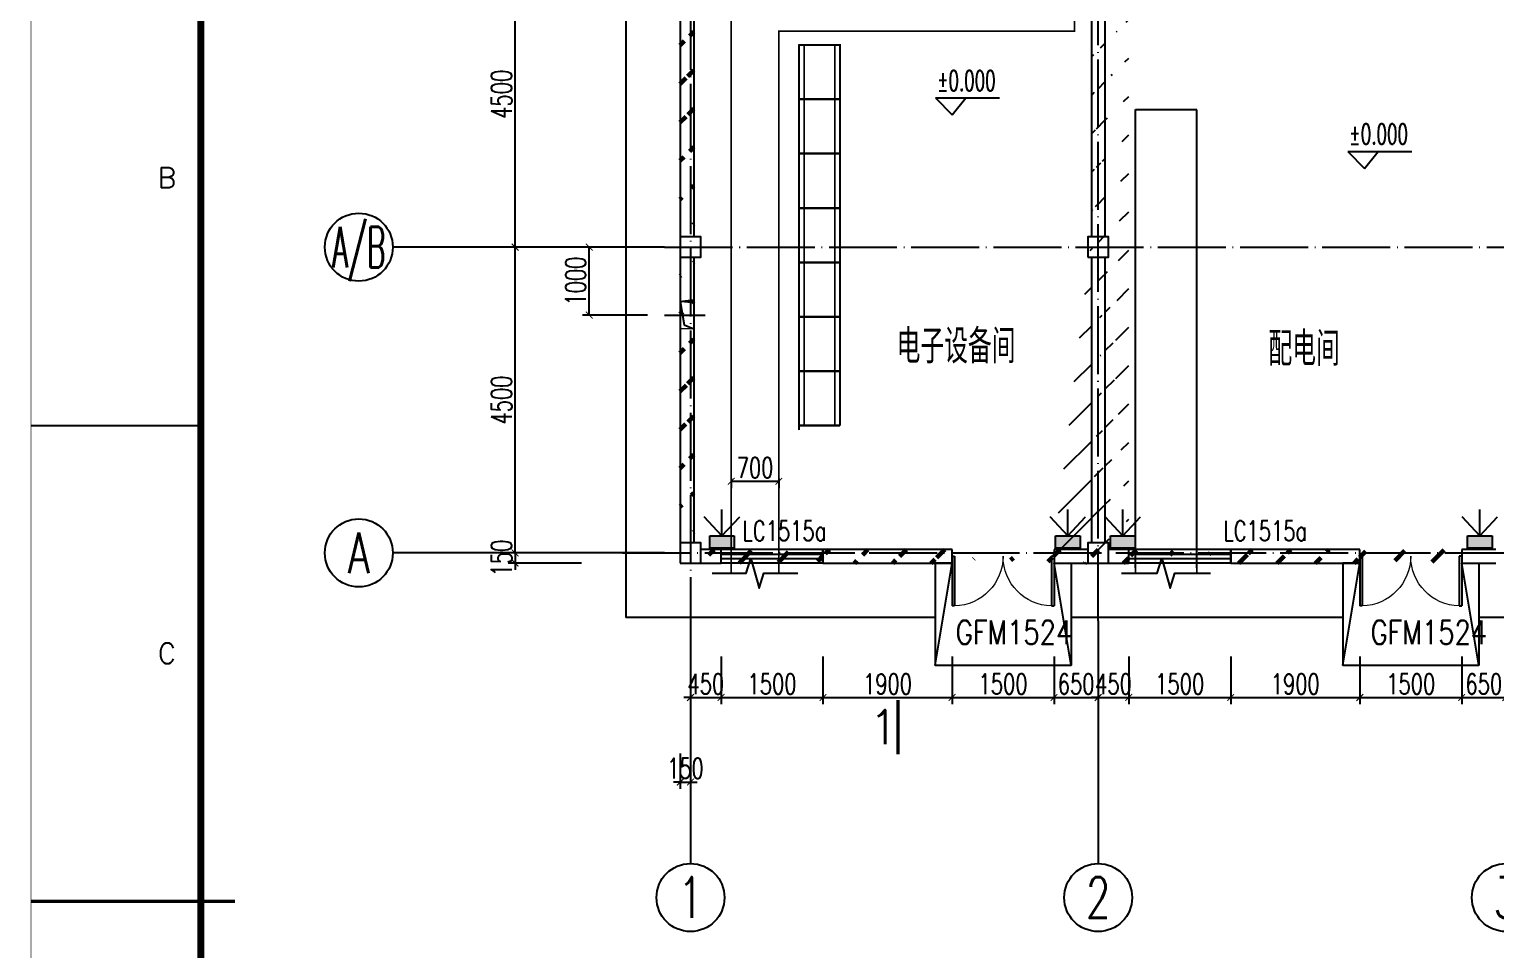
# Model space of a CAD drawing. Header units: millimetres. Extents: x 5779402 to 5838852, y 134142 to 176192.
# Drawn here: x 5779402 to 5800983, y 154457 to 168002 of the extents above; entities that cross this region are included whole.
import ezdxf
from ezdxf.enums import TextEntityAlignment as Align

# ---------------------------------------------------------------- set-up
doc = ezdxf.new("R2010")
doc.units = ezdxf.units.MM
doc.header["$LTSCALE"] = 1000
doc.linetypes.add('DOTE', pattern=[2.4200000000000004, 2, -0.2, 0.02, -0.2])
doc.layers.get('0').update_dxf_attribs({"color": 8})
doc.layers.get('DEFPOINTS').update_dxf_attribs({"color": 8})
for name, color, linetype in [('-人员定位', 6, 'Continuous'), ('04-墙体WALL', 8, 'Continuous'), ('3T_WOOD', 8, 'Continuous'), ('AXIS_NUM', 8, 'Continuous'), ('COLUMN', 8, 'Continuous'), ('DIM', 8, 'Continuous'), ('DOTE', 8, 'DOTE'), ('HATCH', 8, 'Continuous'), ('Text', 8, 'Continuous'), ('THICK', 8, 'Continuous'), ('THIN', 8, 'Continuous'), ('WALL_BR', 8, 'Continuous'), ('WIN', 8, 'Continuous'), ('WINDOW', 8, 'Continuous'), ('WINDOW_TEXT', 8, 'Continuous'), ('细线', 8, 'Continuous')]:
    doc.layers.add(name, color=color, linetype=linetype)
doc.layers.add('WALL', color=8, linetype='Continuous', lineweight=60)
doc.styles.add('_TCH_WINDOW', font='SIMPLEX', dxfattribs={"bigfont": 'GBCBIG'})
doc.styles.add('HZ', font='geditxt.shx', dxfattribs={"width": 0.7, "bigfont": 'hztxt1.shx'})
doc.styles.get("Standard").update_dxf_attribs({"font": 'geditxt.shx', "width": 0.7, "bigfont": 'hztxt1.shx'})
doc.styles.add('TK', font='geditxt.shx', dxfattribs={"width": 0.7, "bigfont": 'hztxt1.shx'})
doc.styles.add('TSSD_Axis', font='geditxt.shx', dxfattribs={"width": 0.7, "bigfont": 'hztxt1.shx'})
doc.styles.add('TSSD_Label', font='geditxt.shx', dxfattribs={"width": 0.7, "bigfont": 'hztxt1.shx'})
doc.styles.add('TSSD_Norm', font='geditxt.shx', dxfattribs={"bigfont": 'hztxt1.shx'})
doc.styles.add('TSSD_Rein', font='geditxt.shx', dxfattribs={"width": 0.7, "bigfont": 'hztxt1.shx'})
doc.dimstyles.new('TSSD_100_100$0', dxfattribs={"dimtxt": 300, "dimasz": 100, "dimexe": 100, "dimexo": 250, "dimgap": 50, "dimtad": 1, "dimdec": 0, "dimzin": 0, "dimdsep": 46, "dimtxsty": 'TSSD_Rein', "dimblk": 'ARCHTICK', "dimcen": 0, "dimclrt": 7, "dimadec": 0, "dimazin": 0, "dimtfac": 1, "dimtdec": 0, "dimtix": 1, "dimtmove": 2, "dimatfit": 3, "dimldrblk": '_TSDBK', "dimfxl": 0, "dimtvp": 0.7, "dimtolj": 1, "dimtzin": 0, "dimarcsym": 0})
pattern_1 = [(45, (0, 0), (-282.842712474619, 282.842712474619), [])]

# ---------------------------------------------------------------- blocks, each defined once
blk = doc.blocks.new('_ArchTick')
at = {"color": 0, "linetype": 'ByBlock', "const_width": 0.15}
blk.add_lwpolyline([(-0.5, -0.5), (0.5, 0.5)], dxfattribs=at)
blk = doc.blocks.new('*D199')
at = {"layer": 'DEFPOINTS', "color": 0, "transparency": 16777216}
for p in [(5787643.501491784, 164796.0357153638), (5788749.069143156, 164796.0357153638), (5788749.069143156, 163796.0357154533)]:
    blk.add_point(p, dxfattribs=at)
at = {"layer": 'DIM', "color": 0, "lineweight": -2, "transparency": 16777216}
for p, q in [((5788499.069143156, 164796.0357153638), (5787543.501491784, 164796.0357153638)), ((5787643.501491784, 163796.0357154533), (5787643.501491784, 164796.0357153638)), ((5788499.069143156, 163796.0357154533), (5787543.501491784, 163796.0357154533))]:
    blk.add_line(p, q, dxfattribs=at)
at = {"layer": 'DIM', "color": 0, "lineweight": -2, "transparency": 16777216, "xscale": 100, "yscale": 100, "zscale": 100}
for p, rotation in [((5787643.501491784, 164796.0357153638), 90), ((5787643.501491784, 163796.0357154533), 270)]:
    blk.add_blockref('_ArchTick', p, dxfattribs=dict(at, rotation=rotation))
at = {"layer": 'DIM', "color": 7, "transparency": 16777216, "insert": (5787443.501491784, 164296.0357154095), "char_height": 300, "attachment_point": 5, "rotation": 90, "style": 'TSSD_Rein'}
blk.add_mtext('\\A1;1000', dxfattribs=at)
blk = doc.blocks.new('_TSDBK')
blk.add_line((-1, 0), (0, 0))
blk.add_lwpolyline([(-0.7000000000000001, -0.7000000000000001, 0.5, 0.5, 0), (0.7000000000000001, 0.7000000000000001, 0.5, 0.5, 0)], format="xyseb")
blk = doc.blocks.new('D')
at = {"layer": 'WIN'}
for p, q in [((6078499.015100326, 232469.040798577), (6078499.015100326, 231869.6163707887)), ((6078699.015100412, 232234.9045898275), (6078356.516380943, 232179.4364029669)), ((6078356.516380943, 232179.4364029669), (6078299.015100242, 232034.9045898805))]:
    blk.add_line(p, q, dxfattribs=at)
at = {"layer": 'WIN', "const_width": 20}
blk.add_lwpolyline([(6078299.015100242, 232234.9045898275), (6078699.015100412, 232234.9045898275), (6078699.015100408, 232034.9045898736), (6078299.015100242, 232034.9045898805), (6078299.015100242, 232234.9045898275)], dxfattribs=at)
blk = doc.blocks.new('*D222')
at = {"layer": 'DEFPOINTS', "color": 0, "transparency": 16777216}
for p in [(5789733.205351878, 161638.611422963), (5790433.205351878, 161638.611422963), (5790433.205351878, 161349.3978324825)]:
    blk.add_point(p, dxfattribs=at)
at = {"layer": 'DIM', "color": 0, "lineweight": -2, "transparency": 16777216}
for p, q in [((5789733.205351878, 161388.611422963), (5789733.205351878, 161249.3978324825)), ((5789733.205351878, 161349.3978324825), (5790433.205351878, 161349.3978324825)), ((5790433.205351878, 161388.611422963), (5790433.205351878, 161249.3978324825))]:
    blk.add_line(p, q, dxfattribs=at)
at = {"layer": 'DIM', "color": 0, "lineweight": -2, "transparency": 16777216, "xscale": 100, "yscale": 100, "zscale": 100, "rotation": 180}
blk.add_blockref('_ArchTick', (5789733.205351878, 161349.3978324825), dxfattribs=at)
at = {"layer": 'DIM', "color": 0, "lineweight": -2, "transparency": 16777216, "xscale": 100, "yscale": 100, "zscale": 100}
blk.add_blockref('_ArchTick', (5790433.205351878, 161349.3978324825), dxfattribs=at)
at = {"layer": 'DIM', "color": 7, "transparency": 16777216, "insert": (5790083.205351878, 161549.3978324825), "char_height": 300, "attachment_point": 5, "style": 'TSSD_Rein'}
blk.add_mtext('\\A1;700', dxfattribs=at)
blk = doc.blocks.new('*D246')
at = {"layer": 'DEFPOINTS', "color": 0, "transparency": 16777216}
for p in [(5800483.205351234, 159019.0337553046), (5801133.205351881, 159019.0337553046), (5801133.205351881, 158167.8858092712)]:
    blk.add_point(p, dxfattribs=at)
at = {"layer": 'DIM', "color": 0, "lineweight": -2, "transparency": 16777216}
for p, q in [((5800483.205351234, 158769.0337553046), (5800483.205351234, 158067.8858092712)), ((5801133.205351881, 158769.0337553046), (5801133.205351881, 158067.8858092712)), ((5800483.205351234, 158167.8858092712), (5801133.205351881, 158167.8858092712))]:
    blk.add_line(p, q, dxfattribs=at)
at = {"layer": 'DIM', "color": 0, "lineweight": -2, "transparency": 16777216, "xscale": 100, "yscale": 100, "zscale": 100, "rotation": 180}
blk.add_blockref('_ArchTick', (5800483.205351234, 158167.8858092712), dxfattribs=at)
at = {"layer": 'DIM', "color": 0, "lineweight": -2, "transparency": 16777216, "xscale": 100, "yscale": 100, "zscale": 100}
blk.add_blockref('_ArchTick', (5801133.205351881, 158167.8858092712), dxfattribs=at)
at = {"layer": 'DIM', "color": 7, "transparency": 16777216, "insert": (5800808.205351558, 158367.8858092712), "char_height": 300, "attachment_point": 5, "style": 'TSSD_Rein'}
blk.add_mtext('\\A1;650', dxfattribs=at)
blk = doc.blocks.new('*D247')
at = {"layer": 'DEFPOINTS', "color": 0, "transparency": 16777216}
for p in [(5798983.205351234, 159019.0337553046), (5800483.205351234, 159019.0337553046), (5800483.205351234, 158167.8858092712)]:
    blk.add_point(p, dxfattribs=at)
at = {"layer": 'DIM', "color": 0, "lineweight": -2, "transparency": 16777216}
for p, q in [((5798983.205351234, 158769.0337553046), (5798983.205351234, 158067.8858092712)), ((5800483.205351234, 158769.0337553046), (5800483.205351234, 158067.8858092712)), ((5798983.205351234, 158167.8858092712), (5800483.205351234, 158167.8858092712))]:
    blk.add_line(p, q, dxfattribs=at)
at = {"layer": 'DIM', "color": 0, "lineweight": -2, "transparency": 16777216, "xscale": 100, "yscale": 100, "zscale": 100, "rotation": 180}
blk.add_blockref('_ArchTick', (5798983.205351234, 158167.8858092712), dxfattribs=at)
at = {"layer": 'DIM', "color": 0, "lineweight": -2, "transparency": 16777216, "xscale": 100, "yscale": 100, "zscale": 100}
blk.add_blockref('_ArchTick', (5800483.205351234, 158167.8858092712), dxfattribs=at)
at = {"layer": 'DIM', "color": 7, "transparency": 16777216, "insert": (5799733.205351234, 158367.8858092712), "char_height": 300, "attachment_point": 5, "style": 'TSSD_Rein'}
blk.add_mtext('\\A1;1500', dxfattribs=at)
blk = doc.blocks.new('*D248')
at = {"layer": 'DEFPOINTS', "color": 0, "transparency": 16777216}
for p in [(5797083.205352049, 159019.0337553046), (5798983.205351234, 159019.0337553046), (5798983.205351234, 158167.8858092712)]:
    blk.add_point(p, dxfattribs=at)
at = {"layer": 'DIM', "color": 0, "lineweight": -2, "transparency": 16777216}
for p, q in [((5797083.205352049, 158769.0337553046), (5797083.205352049, 158067.8858092712)), ((5798983.205351234, 158769.0337553046), (5798983.205351234, 158067.8858092712)), ((5797083.205352049, 158167.8858092712), (5798983.205351234, 158167.8858092712))]:
    blk.add_line(p, q, dxfattribs=at)
at = {"layer": 'DIM', "color": 0, "lineweight": -2, "transparency": 16777216, "xscale": 100, "yscale": 100, "zscale": 100, "rotation": 180}
blk.add_blockref('_ArchTick', (5797083.205352049, 158167.8858092712), dxfattribs=at)
at = {"layer": 'DIM', "color": 0, "lineweight": -2, "transparency": 16777216, "xscale": 100, "yscale": 100, "zscale": 100}
blk.add_blockref('_ArchTick', (5798983.205351234, 158167.8858092712), dxfattribs=at)
at = {"layer": 'DIM', "color": 7, "transparency": 16777216, "insert": (5798033.205351641, 158367.8858092712), "char_height": 300, "attachment_point": 5, "style": 'TSSD_Rein'}
blk.add_mtext('\\A1;1900', dxfattribs=at)
blk = doc.blocks.new('*D249')
at = {"layer": 'DEFPOINTS', "color": 0, "transparency": 16777216}
for p in [(5795583.205352049, 159019.0337553046), (5797083.205352049, 159019.0337553046), (5797083.205352049, 158167.8858092712)]:
    blk.add_point(p, dxfattribs=at)
at = {"layer": 'DIM', "color": 0, "lineweight": -2, "transparency": 16777216}
for p, q in [((5795583.205352049, 158769.0337553046), (5795583.205352049, 158067.8858092712)), ((5797083.205352049, 158769.0337553046), (5797083.205352049, 158067.8858092712)), ((5795583.205352049, 158167.8858092712), (5797083.205352049, 158167.8858092712))]:
    blk.add_line(p, q, dxfattribs=at)
at = {"layer": 'DIM', "color": 0, "lineweight": -2, "transparency": 16777216, "xscale": 100, "yscale": 100, "zscale": 100, "rotation": 180}
blk.add_blockref('_ArchTick', (5795583.205352049, 158167.8858092712), dxfattribs=at)
at = {"layer": 'DIM', "color": 0, "lineweight": -2, "transparency": 16777216, "xscale": 100, "yscale": 100, "zscale": 100}
blk.add_blockref('_ArchTick', (5797083.205352049, 158167.8858092712), dxfattribs=at)
at = {"layer": 'DIM', "color": 7, "transparency": 16777216, "insert": (5796333.205352049, 158367.8858092712), "char_height": 300, "attachment_point": 5, "style": 'TSSD_Rein'}
blk.add_mtext('\\A1;1500', dxfattribs=at)
blk = doc.blocks.new('*D250')
at = {"layer": 'DEFPOINTS', "color": 0, "transparency": 16777216}
for p in [(5795133.205351881, 159019.0337553046), (5795583.205352049, 159019.0337553046), (5795583.205352049, 158167.8858092712)]:
    blk.add_point(p, dxfattribs=at)
at = {"layer": 'DIM', "color": 0, "lineweight": -2, "transparency": 16777216}
for p, q in [((5795133.205351881, 158769.0337553046), (5795133.205351881, 158067.8858092712)), ((5795583.205352049, 158769.0337553046), (5795583.205352049, 158067.8858092712)), ((5795133.205351881, 158167.8858092712), (5795033.205351881, 158167.8858092712)), ((5795133.205351881, 158167.8858092712), (5795583.205352049, 158167.8858092712)), ((5795583.205352049, 158167.8858092712), (5795683.205352049, 158167.8858092712))]:
    blk.add_line(p, q, dxfattribs=at)
at = {"layer": 'DIM', "color": 0, "lineweight": -2, "transparency": 16777216, "xscale": 100, "yscale": 100, "zscale": 100}
blk.add_blockref('_ArchTick', (5795133.205351881, 158167.8858092712), dxfattribs=at)
at = {"layer": 'DIM', "color": 0, "lineweight": -2, "transparency": 16777216, "xscale": 100, "yscale": 100, "zscale": 100, "rotation": 180}
blk.add_blockref('_ArchTick', (5795583.205352049, 158167.8858092712), dxfattribs=at)
at = {"layer": 'DIM', "color": 7, "transparency": 16777216, "insert": (5795358.205351966, 158367.8858092712), "char_height": 300, "attachment_point": 5, "style": 'TSSD_Rein'}
blk.add_mtext('\\A1;450', dxfattribs=at)
blk = doc.blocks.new('*D251')
at = {"layer": 'DEFPOINTS', "color": 0, "transparency": 16777216}
for p in [(5794483.205352292, 159019.0337553046), (5795133.205351881, 159019.0337553046), (5795133.205351881, 158167.8858092712)]:
    blk.add_point(p, dxfattribs=at)
at = {"layer": 'DIM', "color": 0, "lineweight": -2, "transparency": 16777216}
for p, q in [((5794483.205352292, 158769.0337553046), (5794483.205352292, 158067.8858092712)), ((5795133.205351881, 158769.0337553046), (5795133.205351881, 158067.8858092712)), ((5794483.205352292, 158167.8858092712), (5795133.205351881, 158167.8858092712))]:
    blk.add_line(p, q, dxfattribs=at)
at = {"layer": 'DIM', "color": 0, "lineweight": -2, "transparency": 16777216, "xscale": 100, "yscale": 100, "zscale": 100, "rotation": 180}
blk.add_blockref('_ArchTick', (5794483.205352292, 158167.8858092712), dxfattribs=at)
at = {"layer": 'DIM', "color": 0, "lineweight": -2, "transparency": 16777216, "xscale": 100, "yscale": 100, "zscale": 100}
blk.add_blockref('_ArchTick', (5795133.205351881, 158167.8858092712), dxfattribs=at)
at = {"layer": 'DIM', "color": 7, "transparency": 16777216, "insert": (5794808.205352087, 158367.8858092712), "char_height": 300, "attachment_point": 5, "style": 'TSSD_Rein'}
blk.add_mtext('\\A1;650', dxfattribs=at)
blk = doc.blocks.new('*D252')
at = {"layer": 'DEFPOINTS', "color": 0, "transparency": 16777216}
for p in [(5792983.205352047, 159019.0337553046), (5794483.205352292, 159019.0337553046), (5794483.205352292, 158167.8858092712)]:
    blk.add_point(p, dxfattribs=at)
at = {"layer": 'DIM', "color": 0, "lineweight": -2, "transparency": 16777216}
for p, q in [((5792983.205352047, 158769.0337553046), (5792983.205352047, 158067.8858092712)), ((5794483.205352292, 158769.0337553046), (5794483.205352292, 158067.8858092712)), ((5792983.205352047, 158167.8858092712), (5794483.205352292, 158167.8858092712))]:
    blk.add_line(p, q, dxfattribs=at)
at = {"layer": 'DIM', "color": 0, "lineweight": -2, "transparency": 16777216, "xscale": 100, "yscale": 100, "zscale": 100, "rotation": 180}
blk.add_blockref('_ArchTick', (5792983.205352047, 158167.8858092712), dxfattribs=at)
at = {"layer": 'DIM', "color": 0, "lineweight": -2, "transparency": 16777216, "xscale": 100, "yscale": 100, "zscale": 100}
blk.add_blockref('_ArchTick', (5794483.205352292, 158167.8858092712), dxfattribs=at)
at = {"layer": 'DIM', "color": 7, "transparency": 16777216, "insert": (5793733.20535217, 158367.8858092712), "char_height": 300, "attachment_point": 5, "style": 'TSSD_Rein'}
blk.add_mtext('\\A1;1500', dxfattribs=at)
blk = doc.blocks.new('*D253')
at = {"layer": 'DEFPOINTS', "color": 0, "transparency": 16777216}
for p in [(5791083.205352047, 159019.0337553046), (5792983.205352047, 159019.0337553046), (5792983.205352047, 158167.8858092712)]:
    blk.add_point(p, dxfattribs=at)
at = {"layer": 'DIM', "color": 0, "lineweight": -2, "transparency": 16777216}
for p, q in [((5791083.205352047, 158769.0337553046), (5791083.205352047, 158067.8858092712)), ((5792983.205352047, 158769.0337553046), (5792983.205352047, 158067.8858092712)), ((5791083.205352047, 158167.8858092712), (5792983.205352047, 158167.8858092712))]:
    blk.add_line(p, q, dxfattribs=at)
at = {"layer": 'DIM', "color": 0, "lineweight": -2, "transparency": 16777216, "xscale": 100, "yscale": 100, "zscale": 100, "rotation": 180}
blk.add_blockref('_ArchTick', (5791083.205352047, 158167.8858092712), dxfattribs=at)
at = {"layer": 'DIM', "color": 0, "lineweight": -2, "transparency": 16777216, "xscale": 100, "yscale": 100, "zscale": 100}
blk.add_blockref('_ArchTick', (5792983.205352047, 158167.8858092712), dxfattribs=at)
at = {"layer": 'DIM', "color": 7, "transparency": 16777216, "insert": (5792033.205352047, 158367.8858092712), "char_height": 300, "attachment_point": 5, "style": 'TSSD_Rein'}
blk.add_mtext('\\A1;1900', dxfattribs=at)
blk = doc.blocks.new('*D254')
at = {"layer": 'DEFPOINTS', "color": 0, "transparency": 16777216}
for p in [(5789583.205352047, 159019.0337553046), (5791083.205352047, 159019.0337553046), (5791083.205352047, 158167.8858092712)]:
    blk.add_point(p, dxfattribs=at)
at = {"layer": 'DIM', "color": 0, "lineweight": -2, "transparency": 16777216}
for p, q in [((5789583.205352047, 158769.0337553046), (5789583.205352047, 158067.8858092712)), ((5791083.205352047, 158769.0337553046), (5791083.205352047, 158067.8858092712)), ((5789583.205352047, 158167.8858092712), (5791083.205352047, 158167.8858092712))]:
    blk.add_line(p, q, dxfattribs=at)
at = {"layer": 'DIM', "color": 0, "lineweight": -2, "transparency": 16777216, "xscale": 100, "yscale": 100, "zscale": 100, "rotation": 180}
blk.add_blockref('_ArchTick', (5789583.205352047, 158167.8858092712), dxfattribs=at)
at = {"layer": 'DIM', "color": 0, "lineweight": -2, "transparency": 16777216, "xscale": 100, "yscale": 100, "zscale": 100}
blk.add_blockref('_ArchTick', (5791083.205352047, 158167.8858092712), dxfattribs=at)
at = {"layer": 'DIM', "color": 7, "transparency": 16777216, "insert": (5790333.205352047, 158367.8858092712), "char_height": 300, "attachment_point": 5, "style": 'TSSD_Rein'}
blk.add_mtext('\\A1;1500', dxfattribs=at)
blk = doc.blocks.new('*D255')
at = {"layer": 'DEFPOINTS', "color": 0, "transparency": 16777216}
for p in [(5789133.205351879, 159019.0337553046), (5789583.205352047, 159019.0337553046), (5789583.205352047, 158167.8858092712)]:
    blk.add_point(p, dxfattribs=at)
at = {"layer": 'DIM', "color": 0, "lineweight": -2, "transparency": 16777216}
for p, q in [((5789133.205351879, 158769.0337553046), (5789133.205351879, 158067.8858092712)), ((5789583.205352047, 158769.0337553046), (5789583.205352047, 158067.8858092712)), ((5789133.205351879, 158167.8858092712), (5789033.205351879, 158167.8858092712)), ((5789133.205351879, 158167.8858092712), (5789583.205352047, 158167.8858092712)), ((5789583.205352047, 158167.8858092712), (5789683.205352047, 158167.8858092712))]:
    blk.add_line(p, q, dxfattribs=at)
at = {"layer": 'DIM', "color": 0, "lineweight": -2, "transparency": 16777216, "xscale": 100, "yscale": 100, "zscale": 100}
blk.add_blockref('_ArchTick', (5789133.205351879, 158167.8858092712), dxfattribs=at)
at = {"layer": 'DIM', "color": 0, "lineweight": -2, "transparency": 16777216, "xscale": 100, "yscale": 100, "zscale": 100, "rotation": 180}
blk.add_blockref('_ArchTick', (5789583.205352047, 158167.8858092712), dxfattribs=at)
at = {"layer": 'DIM', "color": 7, "transparency": 16777216, "insert": (5789358.205351964, 158367.8858092712), "char_height": 300, "attachment_point": 5, "style": 'TSSD_Rein'}
blk.add_mtext('\\A1;450', dxfattribs=at)
blk = doc.blocks.new('*D286')
at = {"layer": 'DEFPOINTS', "color": 0, "transparency": 16777216}
for p in [(5786551.796662012, 160146.0357153635), (5787777.381556345, 160296.0357153635), (5787777.381556345, 160146.0357153635)]:
    blk.add_point(p, dxfattribs=at)
at = {"layer": 'DIM', "color": 0, "lineweight": -2, "transparency": 16777216}
for p, q in [((5786551.796662012, 160296.0357153635), (5786551.796662012, 160396.0357153635)), ((5787527.381556345, 160296.0357153635), (5786451.796662012, 160296.0357153635)), ((5787527.381556345, 160146.0357153635), (5786451.796662012, 160146.0357153635)), ((5786551.796662012, 160296.0357153635), (5786551.796662012, 160146.0357153635)), ((5786551.796662012, 160146.0357153635), (5786551.796662012, 160046.0357153635))]:
    blk.add_line(p, q, dxfattribs=at)
at = {"layer": 'DIM', "color": 0, "lineweight": -2, "transparency": 16777216, "xscale": 100, "yscale": 100, "zscale": 100}
for p, rotation in [((5786551.796662012, 160296.0357153635), 270), ((5786551.796662012, 160146.0357153635), 90)]:
    blk.add_blockref('_ArchTick', p, dxfattribs=dict(at, rotation=rotation))
at = {"layer": 'DIM', "color": 7, "transparency": 16777216, "insert": (5786351.796662012, 160221.0357153645), "char_height": 300, "attachment_point": 5, "rotation": 90, "style": 'TSSD_Rein'}
blk.add_mtext('\\A1;150', dxfattribs=at)
blk = doc.blocks.new('*D287')
at = {"layer": 'DEFPOINTS', "color": 0, "transparency": 16777216}
for p in [(5788983.20535188, 157593.8322126335), (5789133.205351879, 157593.8322126335), (5789133.205351879, 156923.8218308111)]:
    blk.add_point(p, dxfattribs=at)
at = {"layer": 'DIM', "color": 0, "lineweight": -2, "transparency": 16777216}
for p, q in [((5788983.20535188, 157343.8322126335), (5788983.20535188, 156823.8218308111)), ((5789133.205351879, 157343.8322126335), (5789133.205351879, 156823.8218308111)), ((5788983.20535188, 156923.8218308111), (5788883.20535188, 156923.8218308111)), ((5788983.20535188, 156923.8218308111), (5789133.205351879, 156923.8218308111)), ((5789133.205351879, 156923.8218308111), (5789233.205351879, 156923.8218308111))]:
    blk.add_line(p, q, dxfattribs=at)
at = {"layer": 'DIM', "color": 0, "lineweight": -2, "transparency": 16777216, "xscale": 100, "yscale": 100, "zscale": 100}
blk.add_blockref('_ArchTick', (5788983.20535188, 156923.8218308111), dxfattribs=at)
at = {"layer": 'DIM', "color": 0, "lineweight": -2, "transparency": 16777216, "xscale": 100, "yscale": 100, "zscale": 100, "rotation": 180}
blk.add_blockref('_ArchTick', (5789133.205351879, 156923.8218308111), dxfattribs=at)
at = {"layer": 'DIM', "color": 7, "transparency": 16777216, "insert": (5789058.20535188, 157123.8218308111), "char_height": 300, "attachment_point": 5, "style": 'TSSD_Rein'}
blk.add_mtext('\\A1;150', dxfattribs=at)
blk = doc.blocks.new('$DorLib2D$00000002')
for p, q in [((-0.5, -5.684341886080802e-17), (-0.5000000000000007, 0.4875)), ((-0.4750000000000007, 0.4875), (-0.5000000000000007, 0.4875)), ((-0.475, -2.842170943040401e-17), (-0.4750000000000007, 0.4875)), ((0.475, -2.842170943040401e-17), (0.4750000000000007, 0.4875)), ((0.4750000000000007, 0.4875), (0.5000000000000007, 0.4875)), ((0.5, -5.684341886080802e-17), (0.5000000000000007, 0.4875)), ((-0.5, -5.684341886080802e-17), (-0.475, -2.842170943040401e-17)), ((0.5, -5.684341886080802e-17), (0.475, -2.842170943040401e-17))]:
    blk.add_line(p, q)
at = {"lineweight": 13}
for centre, start, end in [((-0.4875, -4.263256414560601e-17), 0, 88.53071641864632), ((0.4875, -4.263256414560601e-17), 91.4692835813537, 180)]:
    blk.add_arc(centre, 0.4875, start, end, dxfattribs=at)
blk = doc.blocks.new('$TCHSYS$WIN2D')
for p, q in [((-0.5, 0.5), (0.5, 0.5)), ((-0.5, 0.5), (-0.4999999999999999, -0.5)), ((0.5, 0.5), (0.4999999999999998, -0.5)), ((0.5, 0.1666666666666666), (-0.5, 0.1666666666666666)), ((0.5, -0.1666666666666667), (-0.5, -0.1666666666666667)), ((-0.4999999999999999, -0.5), (0.5, -0.5))]:
    blk.add_line(p, q)
blk = doc.blocks.new('_FZHK')
blk.add_lwpolyline([(-0.5, -0.5), (0.5, -0.5), (0.5, 0.5), (-0.5, 0.5)], close=True)
blk = doc.blocks.new('ts_axno')
at = {"color": 0, "linetype": 'ByBlock', "lineweight": -2}
blk.add_circle((0, 0), 0.5, dxfattribs=at)
at = {"color": 0, "linetype": 'ByBlock', "lineweight": -2, "style": 'TSSD_Axis', "width": 0.7}
blk.add_attdef('A', text='', height=0.6, dxfattribs=at).set_placement((0, 0), align=Align.MIDDLE_CENTER)
blk = doc.blocks.new('*D331')
at = {"layer": 'DEFPOINTS', "color": 0, "transparency": 16777216}
for p in [(5786551.796662012, 169296.0357153638), (5788751.796662012, 169296.0357153638), (5788751.796662012, 164796.0357153638)]:
    blk.add_point(p, dxfattribs=at)
at = {"layer": 'DIM', "color": 0, "lineweight": -2, "transparency": 16777216}
for p, q in [((5788501.796662012, 169296.0357153638), (5786451.796662012, 169296.0357153638)), ((5786551.796662012, 164796.0357153638), (5786551.796662012, 169296.0357153638)), ((5788501.796662012, 164796.0357153638), (5786451.796662012, 164796.0357153638))]:
    blk.add_line(p, q, dxfattribs=at)
at = {"layer": 'DIM', "color": 0, "lineweight": -2, "transparency": 16777216, "xscale": 100, "yscale": 100, "zscale": 100}
for p, rotation in [((5786551.796662012, 169296.0357153638), 90), ((5786551.796662012, 164796.0357153638), 270)]:
    blk.add_blockref('_ArchTick', p, dxfattribs=dict(at, rotation=rotation))
at = {"layer": 'DIM', "color": 7, "transparency": 16777216, "insert": (5786351.796662012, 167046.0357153647), "char_height": 300, "attachment_point": 5, "rotation": 90, "style": 'TSSD_Rein'}
blk.add_mtext('\\A1;4500', dxfattribs=at)
blk = doc.blocks.new('*D332')
at = {"layer": 'DEFPOINTS', "color": 0, "transparency": 16777216}
for p in [(5786551.796662012, 164796.0357153638), (5788751.796662012, 164796.0357153638), (5788751.796662012, 160296.0357153638)]:
    blk.add_point(p, dxfattribs=at)
at = {"layer": 'DIM', "color": 0, "lineweight": -2, "transparency": 16777216}
for p, q in [((5788501.796662012, 164796.0357153638), (5786451.796662012, 164796.0357153638)), ((5786551.796662012, 160296.0357153638), (5786551.796662012, 164796.0357153638)), ((5788501.796662012, 160296.0357153638), (5786451.796662012, 160296.0357153638))]:
    blk.add_line(p, q, dxfattribs=at)
at = {"layer": 'DIM', "color": 0, "lineweight": -2, "transparency": 16777216, "xscale": 100, "yscale": 100, "zscale": 100}
for p, rotation in [((5786551.796662012, 164796.0357153638), 90), ((5786551.796662012, 160296.0357153638), 270)]:
    blk.add_blockref('_ArchTick', p, dxfattribs=dict(at, rotation=rotation))
at = {"layer": 'DIM', "color": 7, "transparency": 16777216, "insert": (5786351.796662012, 162546.0357153647), "char_height": 300, "attachment_point": 5, "rotation": 90, "style": 'TSSD_Rein'}
blk.add_mtext('\\A1;4500', dxfattribs=at)
blk = doc.blocks.new('GEDI_WK_A2')
at = {"color": 3}
for p, q in [((25, 280), (0, 280)), ((25, 210), (0, 210))]:
    blk.add_line(p, q, dxfattribs=at)
for points, const_width in [([(0, 0), (594, 0), (594, 420), (0, 420)], 0.1), ([(25, 10), (584, 10), (584, 410), (25, 410)], 1)]:
    blk.add_lwpolyline(points, close=True, dxfattribs=dict(at, const_width=const_width))
at = {"color": 3, "const_width": 0.5}
blk.add_lwpolyline([(30, 210), (0, 210)], dxfattribs=at)
at = {"color": 3}
for s, p in [('B', (20, 315)), ('C', (20, 245))]:
    blk.add_text(s, height=3, dxfattribs=at).set_placement(p, align=Align.CENTER)
blk = doc.blocks.new('CEEC_TK_A2')
blk.add_blockref('GEDI_WK_A2', (0, 0))
at = {"style": 'TK', "width": 0.85}
for tag, height, p in [('PROJECTNAME', 4.75, (529, 44)), ('PHASE', 4, (571, 44)), ('DRAWINGNAME', 4.75, (539, 31))]:
    blk.add_attdef(tag, text='', height=height, dxfattribs=at).set_placement(p, align=Align.MIDDLE_CENTER)
for tag, p, height in [('APPROVE', (416, 32.75), 3.5), ('DESIGN', (461, 32.75), 3.5), ('REVIEW1', (416, 25.75), 3.5), ('DRAW', (461, 25.75), 3.5), ('REVIEW2', (416, 18.75), 3.5), ('PROPORTION', (461, 18.75), 3.5), ('DRAWINGNUMBER', (511, 18.5), 4), ('CHECK', (416, 11.75), 3.5), ('DATE', (461, 11.75), 3.5), ('VERSION', (577, 11.75), 3.5)]:
    blk.add_attdef(tag, p, '', height=height, dxfattribs=at)
blk = doc.blocks.new('定位基站')
at = {"layer": '-人员定位', "ltscale": 0.01}
h = blk.add_hatch(color=256, dxfattribs=at)
h.dxf.hatch_style = 1
h.paths.add_polyline_path([(406523.9891417791, 477797.9968768524), (406523.9891417791, 477617.0559842106), (406162.1073564942, 477617.0559842106), (406162.1073564942, 477797.9968768524)])
at = {"layer": '-人员定位', "color": 6}
for p, q in [((406343.0482491367, 477797.9968768524), (406082.1860954517, 478076.6380122445)), ((406343.0482491367, 477797.9968768524), (406343.0482491367, 478186.0658077138)), ((406343.0482491367, 477797.9968768524), (406603.9104028216, 478076.6380122445)), ((406343.0482491367, 477995.4534284034), (406343.0482491367, 477995.4534284034)), ((406162.1073564942, 477797.9968768524), (406523.9891417791, 477797.9968768524)), ((406162.1073564942, 477617.0559842106), (406162.1073564942, 477797.9968768524)), ((406523.9891417791, 477617.0559842106), (406162.1073564942, 477617.0559842106)), ((406523.9891417791, 477797.9968768524), (406523.9891417791, 477617.0559842106))]:
    blk.add_line(p, q, dxfattribs=at)
for p in [(406162.1073564942, 477617.0559842103), (406343.0482491367, 477797.9968768524), (406343.0482491367, 477617.0559842106), (406523.9891417791, 477617.0559842103)]:
    blk.add_point(p, dxfattribs=at)

msp = doc.modelspace()

# ---------------------------------------------------------------- hatches: boundary and pattern name
at = {"layer": 'HATCH'}
h = msp.add_hatch(dxfattribs=at)
h.set_pattern_fill('METAL', color=256, scale=100, style=0)
h.set_pattern_definition(pattern_1)
edge = h.paths.add_edge_path()
edge.add_line((5795583.205351979, 160146.0357153374), (5795583.205351978, 160346.035715381))
edge.add_line((5795583.20535205, 169246.0357153303), (5795583.205352049, 169446.0357153739))
edge.add_line((5795033.20535185, 164646.0357153622), (5795033.20535186, 160446.0357153622))
edge.add_line((5795233.205351905, 164646.0357153623), (5795233.205351906, 160446.0357153622))
edge.add_line((5795033.20535191, 169146.0357153622), (5795033.205351885, 164946.0357153622))
edge.add_line((5795233.205351857, 169146.0357153622), (5795233.205351856, 164946.0357153622))
edge.add_line((5795583.205351979, 160346.0357153699), (5795283.205352047, 160346.0357153713))
edge.add_line((5795283.205352047, 160146.0357153639), (5795583.205351979, 160146.0357153643))
edge.add_line((5794483.205352048, 160146.0357153596), (5794983.205352047, 160146.0357153372))
edge.add_line((5794483.205352047, 160346.0357153455), (5794483.205352048, 160146.0357153596))
edge.add_line((5794983.205352048, 160346.0357152106), (5794483.205352047, 160346.0357153455))
edge.add_line((5795583.205352048, 169446.0357153827), (5795283.205352048, 169446.0357153827))
edge.add_line((5795283.205352047, 169246.0357154262), (5795583.20535205, 169246.035715421))
at = {"layer": 'WALL'}
h = msp.add_hatch(dxfattribs=at)
h.set_pattern_fill('METAL', color=256, scale=100, style=0)
h.set_pattern_definition(pattern_1)
edge = h.paths.add_edge_path()
edge.add_line((5788983.205351846, 169146.0357153622), (5788983.205351886, 164946.0357153622))
edge.add_line((5789183.205351871, 169146.0357153622), (5789183.205351888, 164946.0357153622))
h = msp.add_hatch(dxfattribs=at)
h.set_pattern_fill('METAL', color=256, scale=100, style=0)
h.set_pattern_definition(pattern_1)
edge = h.paths.add_edge_path()
edge.add_line((5788983.20535189, 164646.0357153622), (5788983.205351944, 160446.0357153622))
edge.add_line((5789183.205351904, 164646.0357153622), (5789183.205351865, 160446.0357153622))
h = msp.add_hatch(dxfattribs=at)
h.set_pattern_fill('METAL', color=256, scale=100, style=0)
h.set_pattern_definition(pattern_1)
h.paths.add_polyline_path([(5791083.205351437, 160346.0357153455), (5791083.205351437, 160146.0357153592), (5792983.205352047, 160146.0357153594), (5792983.205352047, 160346.0357153455)], flags=17)
h.paths.add_polyline_path([(5798983.205352047, 160146.0357153574), (5798983.205352047, 160346.0357153556), (5798883.205351437, 160346.035715355), (5797083.205351978, 160346.0357153825), (5797083.205351978, 160146.0357153659), (5798883.205351437, 160146.0357153679)], flags=16)
h.paths.add_polyline_path([(5808683.205352047, 160346.035715354), (5808683.205352048, 160146.0357153614), (5811183.205352047, 160146.0357153614), (5811183.205352048, 160346.035715355)], flags=16)
edge = h.paths.add_edge_path()
edge.add_line((5794483.205352048, 160146.0357153596), (5794983.205352047, 160146.0357153372))
edge.add_line((5794483.205352047, 160346.0357153455), (5794483.205352048, 160146.0357153596))
edge.add_line((5794983.205352048, 160346.0357152106), (5794483.205352047, 160346.0357153455))
edge.add_line((5789583.205351437, 160346.0357153455), (5789283.205351233, 160346.035715525))
edge.add_line((5789583.205351437, 160146.0357153589), (5789583.205351437, 160346.0357153455))
edge.add_line((5789283.205351233, 160146.0357155003), (5789583.205351437, 160146.0357153589))
edge.add_line((5800483.205352047, 160346.0357153435), (5800483.205352048, 160146.0357153576))
edge.add_line((5795583.205351979, 160146.0357153374), (5795583.205351978, 160346.035715381))
edge.add_line((5800483.205352047, 160146.0357153658), (5800983.205351234, 160146.0357153652))
edge.add_line((5800983.205351233, 160346.0357153685), (5800483.205352047, 160346.0357153653))
edge.add_line((5795583.205351979, 160346.0357153699), (5795283.205352047, 160346.0357153713))
edge.add_line((5795283.205352047, 160146.0357153639), (5795583.205351979, 160146.0357153643))
edge.add_line((5804883.205351437, 160146.0357153581), (5806983.205352047, 160146.0357152911))
edge.add_line((5804883.205351437, 160346.0357153962), (5804883.205351437, 160146.0357153581))
edge.add_line((5806983.205352047, 160346.0357154823), (5804883.205351437, 160346.0357153962))
edge.add_line((5803383.205351437, 160346.0357153962), (5801283.205351233, 160346.0357153404))
edge.add_line((5803383.205351437, 160146.0357153581), (5803383.205351437, 160346.0357153962))
edge.add_line((5801283.205351233, 160146.0357154368), (5803383.205351437, 160146.0357153581))
edge.add_line((5807783.205352047, 160346.0357153536), (5807283.205352048, 160346.0357156311))
edge.add_line((5807783.205352047, 160146.0357153614), (5807783.205352047, 160346.0357153536))
edge.add_line((5807283.205352047, 160146.0357151405), (5807783.205352047, 160146.0357153614))
edge.add_line((5812683.205352047, 160146.0357153614), (5812983.205352047, 160146.0357153403))
edge.add_line((5812683.205352047, 160346.0357153556), (5812683.205352047, 160146.0357153614))
edge.add_line((5812983.205352047, 160346.0357151703), (5812683.205352047, 160346.0357153556))
edge.add_line((5815383.205352048, 160346.0357153268), (5813283.205352048, 160346.0357153475))
edge.add_line((5815383.205352047, 160146.035715363), (5815383.205352048, 160346.0357153268))
edge.add_line((5813283.205352047, 160146.035715344), (5815383.205352047, 160146.035715363))
edge.add_line((5816883.205352048, 160146.035715363), (5818983.205352047, 160146.0357153866))
edge.add_line((5816883.205352047, 160346.0357153266), (5816883.205352048, 160146.035715363))
edge.add_line((5818983.205352047, 160346.0357153234), (5816883.205352047, 160346.0357153266))
edge.add_line((5820633.205351742, 160346.0357153825), (5819283.205352047, 160346.0357153709))
edge.add_line((5820633.205351743, 160146.0357153546), (5820633.205351742, 160346.0357153825))
edge.add_line((5819283.205352048, 160146.0357153787), (5820633.205351743, 160146.0357153546))
edge.add_line((5822133.205351743, 160146.0357153546), (5823483.205351437, 160146.0357153486))
edge.add_line((5822133.205351742, 160346.0357153857), (5822133.205351743, 160146.0357153546))
edge.add_line((5823483.205351437, 160346.0357152975), (5822133.205351742, 160346.0357153857))
edge.add_line((5826583.205351437, 160346.0357153187), (5823783.205351437, 160346.0357154227))
edge.add_line((5823783.205351437, 160146.0357153745), (5826583.205351437, 160146.0357153568))
edge.add_line((5827483.205351437, 160146.0357153568), (5827983.205351437, 160146.0357153141))
edge.add_line((5827483.205351437, 160346.0357153173), (5827483.205351437, 160146.0357153568))
edge.add_line((5827983.205351437, 160346.0357157817), (5827483.205351437, 160346.0357153173))

# ---------------------------------------------------------------- linework, layer by layer
for p, q in [((5792740.320540286, 166991.8955199549), (5792982.364247702, 166741.0380533681)), ((5792740.320540286, 166991.8955199549), (5793682.781776756, 166991.8955199549)), ((5792982.364247702, 166741.0380533681), (5793184.067337216, 166991.8955199549)), ((5798808.57879492, 166205.5715465656), (5799050.622502336, 165954.7140799787)), ((5798808.57879492, 166205.5715465656), (5799751.04003139, 166205.5715465656)), ((5799050.622502336, 165954.7140799787), (5799252.32559185, 166205.5715465656))]:
    msp.add_line(p, q)
at = {"layer": '04-墙体WALL'}
for p, q in [((5788183.20535188, 170246.035715364), (5788183.20535188, 159346.0357153635)), ((5792733.205352048, 159346.0357153635), (5788183.20535188, 159346.0357153635)), ((5798733.205351438, 159346.0357153635), (5794733.205352292, 159346.0357153635)), ((5807533.205351437, 159346.0357153635), (5800733.205351682, 159346.0357153635))]:
    msp.add_line(p, q, dxfattribs=at)
at = {"layer": '3T_WOOD'}
for p, q in [((5795682.976314511, 166820.7305325097), (5796582.976314511, 166820.7305325097)), ((5795682.976314512, 160074.8617673958), (5795682.976314511, 166820.7305325097)), ((5796582.976314512, 160074.8617673958), (5796582.976314511, 166815.2613114729))]:
    msp.add_line(p, q, dxfattribs=at)
at = {"layer": 'AXIS_NUM'}
for p, q in [((5788751.796662012, 164796.0357153638), (5784751.796662012, 164796.0357153638)), ((5788751.796662012, 160296.0357153635), (5784751.796662012, 160296.0357153635)), ((5789133.205351879, 159296.0357153656), (5789133.205351879, 155723.821830812)), ((5795133.20535188, 159296.0357153638), (5795133.20535188, 155723.8218308101))]:
    msp.add_line(p, q, dxfattribs=at)
at = {"layer": 'DOTE', "ltscale": 0.5}
for p, q in [((5789133.205351879, 170827.4409459344), (5789133.205351879, 159296.0357153656)), ((5795133.205351877, 159296.0357153638), (5795133.205351881, 170827.4409459335)), ((5788751.796662012, 164796.0357153638), (5835391.375273656, 164796.0357153638)), ((5788133.20535188, 160296.0357153638), (5835133.20535188, 160296.0357153638))]:
    msp.add_line(p, q, dxfattribs=at)
at = {"layer": 'THICK'}
msp.add_lwpolyline([(5792185.905169038, 158133.242724847, 50, 50, 0), (5792185.905169038, 157333.242724847, 50, 50, 0)], format="xyseb", dxfattribs=at)
at = {"layer": 'THIN'}
for points in [[(5789453.205351878, 159996.0357153639), (5789953.205351878, 159996.0357153639), (5790023.205351878, 160216.0357153639), (5790143.205351878, 159776.0357153639), (5790213.205351878, 159996.0357153639), (5790713.205351878, 159996.0357153639)], [(5795475.976314511, 159996.0357153639), (5796001.976314511, 159996.0357153639), (5796071.976314511, 160216.0357153639), (5796191.976314511, 159776.0357153639), (5796261.976314511, 159996.0357153639), (5796787.976314511, 159996.0357153639)]]:
    msp.add_lwpolyline(points, dxfattribs=at)
at = {"layer": 'WALL', "lineweight": -2}
for p, q in [((5788983.205351846, 169146.0357153622), (5788983.205351886, 164946.0357153622)), ((5789183.205351871, 169146.0357153622), (5789183.205351888, 164946.0357153622)), ((5795033.20535191, 169146.0357153622), (5795033.205351885, 164946.0357153622)), ((5795233.205351857, 169146.0357153622), (5795233.205351856, 164946.0357153622)), ((5788983.20535189, 164646.0357153622), (5788983.205351944, 160446.0357153622)), ((5789183.205351904, 164646.0357153622), (5789183.205351865, 160446.0357153622)), ((5795033.20535185, 164646.0357153622), (5795033.20535186, 160446.0357153622)), ((5795233.205351905, 164646.0357153623), (5795233.205351906, 160446.0357153622)), ((5789583.205351437, 160346.0357153455), (5789283.205351233, 160346.035715525)), ((5789583.205351437, 160146.0357153589), (5789583.205351437, 160346.0357153455)), ((5791083.205351437, 160346.0357153455), (5791083.205351437, 160146.0357153592)), ((5792983.205352047, 160346.0357153455), (5791083.205351437, 160346.0357153455)), ((5792983.205352047, 160146.0357153594), (5792983.205352047, 160346.0357153455)), ((5794483.205352047, 160346.0357153455), (5794483.205352048, 160146.0357153596)), ((5794983.205352048, 160346.0357152106), (5794483.205352047, 160346.0357153455)), ((5795583.205351979, 160346.0357153699), (5795283.205352047, 160346.0357153713)), ((5795583.205351979, 160146.0357153374), (5795583.205351978, 160346.035715381)), ((5797083.205351978, 160346.0357153825), (5797083.205351979, 160146.0357153374)), ((5798883.205351437, 160346.035715355), (5797083.205351977, 160346.0357153631)), ((5798983.205352047, 160346.0357153556), (5798883.205351437, 160346.035715355)), ((5798983.205352047, 160146.0357153574), (5798983.205352047, 160346.0357153435)), ((5800483.205352047, 160346.0357153435), (5800483.205352048, 160146.0357153576)), ((5800983.205351233, 160346.0357153685), (5800483.205352047, 160346.0357153653)), ((5789283.205351233, 160146.0357155003), (5789583.205351437, 160146.0357153589)), ((5791083.205351437, 160146.0357153592), (5792983.205352047, 160146.0357153594)), ((5794483.205352048, 160146.0357153596), (5794983.205352047, 160146.0357153372)), ((5795283.205352047, 160146.0357153639), (5795583.205351979, 160146.0357153643)), ((5797083.205351978, 160146.0357153659), (5798883.205351437, 160146.0357153679)), ((5798883.205351437, 160146.0357153679), (5798983.205352047, 160146.0357153678)), ((5800483.205352047, 160146.0357153658), (5800983.205351234, 160146.0357153652))]:
    msp.add_line(p, q, dxfattribs=at)
at = {"layer": 'WALL_BR'}
for points in [[(5792733.205352048, 158646.0357153483), (5792983.205352048, 160146.0357153483), (5792733.205352048, 160146.0357153483), (5792733.205352048, 158646.0357153483), (5794733.205352292, 158646.0357153483)], [(5794733.205352292, 158646.0357153483), (5794483.205352292, 160146.0357153483), (5794733.205352292, 160146.0357153483), (5794733.205352292, 158646.0357153483), (5794733.205352292, 158646.0357153483)], [(5798733.205351438, 158646.0357153185), (5798983.205351438, 160146.0357153185), (5798733.205351438, 160146.0357153185), (5798733.205351438, 158646.0357153185), (5800733.205351682, 158646.0357153186)], [(5800733.205351682, 158646.0357153186), (5800483.205351682, 160146.0357153186), (5800733.205351682, 160146.0357153186), (5800733.205351682, 158646.0357153186), (5800733.205351682, 158646.0357153186)]]:
    msp.add_lwpolyline(points, dxfattribs=at)
at = {"layer": '细线'}
for p, q in [((5790733.205351878, 166971.8579789776), (5790733.205351878, 167771.8579789776)), ((5790733.205351878, 167771.8579789776), (5791333.205351878, 167771.8579789776)), ((5791333.205351878, 167771.8579789776), (5791333.205351878, 166971.8579789776)), ((5790733.205351878, 166171.8579789776), (5790733.205351878, 166971.8579789776)), ((5790733.205351878, 166971.8579789776), (5791333.205351878, 166971.8579789776)), ((5791333.205351878, 166971.8579789776), (5790733.205351878, 166971.8579789776)), ((5791333.205351878, 166971.8579789776), (5791333.205351878, 166171.8579789776)), ((5790733.205351878, 165371.8579789776), (5790733.205351878, 166171.8579789776)), ((5790733.205351878, 166171.8579789776), (5791333.205351878, 166171.8579789776)), ((5790733.205351878, 165371.8579789776), (5790733.205351878, 166171.8579789776)), ((5790733.205351878, 166171.8579789776), (5791333.205351878, 166171.8579789776)), ((5791333.205351878, 166171.8579789776), (5790733.205351878, 166171.8579789776)), ((5791333.205351878, 166171.8579789776), (5791333.205351878, 165371.8579789776)), ((5791333.205351878, 166171.8579789776), (5791333.205351878, 165371.8579789776)), ((5790733.205351878, 164571.8579789776), (5790733.205351878, 165371.8579789776)), ((5790733.205351878, 165371.8579789776), (5791333.205351878, 165371.8579789776)), ((5791333.205351878, 165371.8579789776), (5790733.205351878, 165371.8579789776)), ((5791333.205351878, 165371.8579789776), (5790733.205351878, 165371.8579789776)), ((5791333.205351878, 165371.8579789776), (5791333.205351878, 164571.8579789776)), ((5790733.205351878, 163771.8579789776), (5790733.205351878, 164571.8579789776)), ((5790733.205351878, 164571.8579789776), (5791333.205351878, 164571.8579789776)), ((5791333.205351878, 164571.8579789776), (5790733.205351878, 164571.8579789776)), ((5791333.205351878, 164571.8579789776), (5791333.205351878, 163771.8579789776)), ((5790733.205351878, 162971.8579789776), (5790733.205351878, 163771.8579789776)), ((5790733.205351878, 163771.8579789776), (5791333.205351878, 163771.8579789776)), ((5791333.205351878, 163771.8579789776), (5790733.205351878, 163771.8579789776)), ((5791333.205351878, 163771.8579789776), (5791333.205351878, 162971.8579789776)), ((5790733.205351878, 162107.0652584493), (5790733.205351878, 162971.8579789776)), ((5790733.205351878, 162971.8579789776), (5791333.205351878, 162971.8579789776)), ((5790733.205351878, 162171.8579789776), (5790733.205351878, 162971.8579789776)), ((5790733.205351878, 162971.8579789776), (5791333.205351878, 162971.8579789776)), ((5791333.205351878, 162971.8579789776), (5790733.205351878, 162971.8579789776)), ((5791333.205351878, 162971.8579789776), (5791333.205351878, 162171.8579789776)), ((5791333.205351878, 162971.8579789776), (5791333.205351878, 162171.8579789776)), ((5790733.205351878, 162171.8579789776), (5791333.205351878, 162171.8579789776)), ((5790733.205351878, 162171.8579789776), (5791333.205351878, 162171.8579789776)), ((5791333.205351878, 162171.8579789776), (5790733.205351878, 162171.8579789776)), ((5791333.205351878, 162171.8579789776), (5790733.205351878, 162171.8579789776)), ((5791333.205351878, 162171.8579789776), (5790733.205351878, 162171.8579789776))]:
    msp.add_line(p, q, dxfattribs=at)
at = {"layer": '细线', "const_width": 25}
for points in [[(5789733.205351878, 159996.0357153647), (5789733.205351878, 168674.3062291018), (5794083.205351879, 168674.3062291018), (5794083.205351879, 170295.7018873164)], [(5790433.205351878, 159996.0357153647), (5790433.205351878, 167974.3062291018), (5794783.205351879, 167974.3062291018), (5794783.205351879, 170295.7018873164)], [(5790806.875416979, 167771.8579789776), (5790806.875416979, 162171.8579789776)], [(5791258.164079454, 167771.8579789776), (5791258.164079454, 162171.8579789776)], [(5795682.976314511, 166820.7305325097), (5796582.976314511, 166820.7305325097)], [(5795682.976314511, 159996.0357153639), (5795682.976314511, 166820.7305325097)], [(5796582.976314511, 159996.0357153639), (5796582.976314511, 166815.2613114729)]]:
    msp.add_lwpolyline(points, dxfattribs=at)
for points in [[(5790733.205351878, 167771.8579789776), (5791333.205351878, 167771.8579789776), (5791333.205351878, 166971.8579789776), (5790733.205351878, 166971.8579789776)], [(5790733.205351878, 166971.8579789776), (5791333.205351878, 166971.8579789776), (5791333.205351878, 166171.8579789776), (5790733.205351878, 166171.8579789776)], [(5790733.205351878, 165371.8579789776), (5791333.205351878, 165371.8579789776), (5791333.205351878, 164571.8579789776), (5790733.205351878, 164571.8579789776)], [(5790733.205351878, 164571.8579789776), (5791333.205351878, 164571.8579789776), (5791333.205351878, 163771.8579789776), (5790733.205351878, 163771.8579789776)], [(5790733.205351878, 163771.8579789776), (5791333.205351878, 163771.8579789776), (5791333.205351878, 162971.8579789776), (5790733.205351878, 162971.8579789776)]]:
    msp.add_lwpolyline(points, close=True, dxfattribs=at)

# ---------------------------------------------------------------- block references
at = {"layer": '-人员定位'}
for p in [(5383253.39308499, -317249.7085914945), (5388344.345459384, -317249.7085914945), (5389152.90387583, -317249.7085914945), (5394408.530950237, -317249.7085914945)]:
    msp.add_blockref('定位基站', p, dxfattribs=at)
at = {"layer": 'AXIS_NUM'}
ref = msp.add_blockref('ts_axno', (5784251.796662012, 164796.0357153638), dxfattribs=dict(at, xscale=1000, yscale=1000, zscale=1000))
ref.add_attrib('B', 'A/B', dxfattribs={"height": 600, "style": 'TSSD_Axis', "width": 0.5}).set_placement((5784251.796662012, 164796.0357153638), align=Align.MIDDLE_CENTER)
ref = msp.add_blockref('ts_axno', (5784251.796662012, 160296.0357153635), dxfattribs=dict(at, xscale=1000, yscale=1000, zscale=1000))
ref.add_attrib('B', 'A', dxfattribs={"height": 600, "style": 'TSSD_Axis', "width": 0.7}).set_placement((5784251.796662012, 160296.0357153635), align=Align.MIDDLE_CENTER)
ref = msp.add_blockref('ts_axno', (5789133.205351879, 155223.821830812), dxfattribs=dict(at, xscale=1000, yscale=1000, zscale=1000))
ref.add_attrib('1', '1', dxfattribs={"height": 600, "style": 'TSSD_Axis', "width": 0.7}).set_placement((5789133.205351879, 155223.821830812), align=Align.MIDDLE_CENTER)
ref = msp.add_blockref('ts_axno', (5795133.20535188, 155223.8218308101), dxfattribs=dict(at, xscale=1000, yscale=1000, zscale=1000))
ref.add_attrib('2', '2', dxfattribs={"height": 600, "style": 'TSSD_Axis', "width": 0.7}).set_placement((5795133.20535188, 155223.8218308101), align=Align.MIDDLE_CENTER)
ref = msp.add_blockref('ts_axno', (5801133.20535188, 155223.8218308101), dxfattribs=dict(at, xscale=1000, yscale=1000, zscale=1000))
ref.add_attrib('3', '3', dxfattribs={"height": 600, "style": 'TSSD_Axis', "width": 0.7}).set_placement((5801133.20535188, 155223.8218308101), align=Align.MIDDLE_CENTER)
at = {"layer": 'COLUMN', "xscale": 300, "yscale": 300, "zscale": 300}
for p in [(5789133.205351878, 164796.0357153617), (5795133.205351879, 164796.0357153617), (5789133.205351878, 160296.035715364), (5795133.205351878, 160296.0357153639)]:
    msp.add_blockref('_FZHK', p, dxfattribs=at)
at = {"layer": 'DIM', "xscale": 100, "yscale": 100, "zscale": 100}
msp.add_blockref('CEEC_TK_A2', (5779427.437575042, 134166.8855569992), dxfattribs=at)
at = {"layer": 'WALL', "rotation": 90}
msp.add_blockref('D', (6021218.109941732, -5914702.979384873), dxfattribs=at)
at = {"layer": 'WINDOW'}
ref = msp.add_blockref('$TCHSYS$WIN2D', (5790333.205351234, 160246.0357153638), dxfattribs=dict(at, xscale=-1500, yscale=-200, zscale=-1500))
ref.add_attrib('A', 'LC1515a', (5789898.205351234, 160472.2857153638), dxfattribs={"layer": 'WINDOW_TEXT', "height": 297.5, "style": '_TCH_WINDOW', "width": 0.7058823529411765})
ref = msp.add_blockref('$TCHSYS$WIN2D', (5796333.205351979, 160246.035715369), dxfattribs=dict(at, xscale=-1500, yscale=-200, zscale=-1500))
ref.add_attrib('A', 'LC1515a', (5796974.745591023, 160472.285715369), dxfattribs={"layer": 'WINDOW_TEXT', "height": 297.5, "style": '_TCH_WINDOW', "width": 0.7058823529411765})
at = {"layer": 'WINDOW', "xscale": -1500, "yscale": 1500, "zscale": 1500}
for p, rotation in [((5793733.205352047, 160246.0357153413), 180), ((5799733.205351234, 160246.0357153637), 180.0000000000022)]:
    msp.add_blockref('$DorLib2D$00000002', p, dxfattribs=dict(at, rotation=rotation))

# ---------------------------------------------------------------- texts
at = {"style": 'HZ', "width": 0.6}
for p in [(5792759.653109404, 167096.844138298), (5798827.911364038, 166310.5201649087)]:
    msp.add_text('%%P0.000', height=299.9999999999999, dxfattribs=at).set_placement(p)
at = {"layer": '3T_WOOD', "width": 0.7}
for s, p in [('电子设备间', (5792166.774337224, 163085.399914039)), ('配电间', (5797639.270158676, 163048.7489407822))]:
    msp.add_text(s, height=500, dxfattribs=at).set_placement(p)
at = {"layer": 'Text', "style": 'TSSD_Norm', "width": 0.8}
for p in [(5793036.087909274, 158952.0637999718), (5799142.325639087, 158952.0637999718)]:
    msp.add_text('GFM1524', height=350, dxfattribs=at).set_placement(p)
at = {"layer": 'THICK', "style": 'TSSD_Label'}
msp.add_text('1', height=500, dxfattribs=at).set_placement((5791760.905169038, 157483.242724847))

# ---------------------------------------------------------------- dimensions: what is measured, and where the dimension line sits
at = {"layer": 'DIM'}
for base, p1, p2, picture, middle in [((5786551.796662012, 169296.0357153638), (5788751.796662012, 164796.0357153638), (5788751.796662012, 169296.0357153638), '*D331', (5786351.796662012, 167046.0357153647)), ((5786551.796662012, 164796.0357153638), (5788751.796662012, 160296.0357153638), (5788751.796662012, 164796.0357153638), '*D332', (5786351.796662012, 162546.0357153647)), ((5787643.501491784, 164796.0357153638), (5788749.069143156, 163796.0357154533), (5788749.069143156, 164796.0357153638), '*D199', (5787443.501491784, 164296.0357154095)), ((5786551.796662012, 160146.0357153635), (5787777.381556345, 160296.0357153635), (5787777.381556345, 160146.0357153635), '*D286', (5786351.796662012, 160221.0357153645))]:
    dim = msp.add_linear_dim(base=base, p1=p1, p2=p2, angle=90, dimstyle='TSSD_100_100$0', dxfattribs=at)
    dim.commit()
    dim.dimension.update_dxf_attribs({"geometry": picture, "text_midpoint": middle})
for base, p1, p2, picture, middle in [((5790433.205351878, 161349.3978324825), (5789733.205351878, 161638.611422963), (5790433.205351878, 161638.611422963), '*D222', (5790083.205351878, 161549.3978324825)), ((5789583.205352047, 158167.8858092712), (5789133.205351879, 159019.0337553046), (5789583.205352047, 159019.0337553046), '*D255', (5789358.205351964, 158367.8858092712)), ((5791083.205352047, 158167.8858092712), (5789583.205352047, 159019.0337553046), (5791083.205352047, 159019.0337553046), '*D254', (5790333.205352047, 158367.8858092712)), ((5792983.205352047, 158167.8858092712), (5791083.205352047, 159019.0337553046), (5792983.205352047, 159019.0337553046), '*D253', (5792033.205352047, 158367.8858092712)), ((5794483.205352292, 158167.8858092712), (5792983.205352047, 159019.0337553046), (5794483.205352292, 159019.0337553046), '*D252', (5793733.20535217, 158367.8858092712)), ((5795133.205351881, 158167.8858092712), (5794483.205352292, 159019.0337553046), (5795133.205351881, 159019.0337553046), '*D251', (5794808.205352087, 158367.8858092712)), ((5795583.205352049, 158167.8858092712), (5795133.205351881, 159019.0337553046), (5795583.205352049, 159019.0337553046), '*D250', (5795358.205351966, 158367.8858092712)), ((5797083.205352049, 158167.8858092712), (5795583.205352049, 159019.0337553046), (5797083.205352049, 159019.0337553046), '*D249', (5796333.205352049, 158367.8858092712)), ((5798983.205351234, 158167.8858092712), (5797083.205352049, 159019.0337553046), (5798983.205351234, 159019.0337553046), '*D248', (5798033.205351641, 158367.8858092712)), ((5800483.205351234, 158167.8858092712), (5798983.205351234, 159019.0337553046), (5800483.205351234, 159019.0337553046), '*D247', (5799733.205351234, 158367.8858092712)), ((5801133.205351881, 158167.8858092712), (5800483.205351234, 159019.0337553046), (5801133.205351881, 159019.0337553046), '*D246', (5800808.205351558, 158367.8858092712)), ((5789133.205351879, 156923.8218308111), (5788983.20535188, 157593.8322126335), (5789133.205351879, 157593.8322126335), '*D287', (5789058.20535188, 157123.8218308111))]:
    dim = msp.add_linear_dim(base=base, p1=p1, p2=p2, dimstyle='TSSD_100_100$0', dxfattribs=at)
    dim.commit()
    dim.dimension.update_dxf_attribs({"geometry": picture, "text_midpoint": middle})

doc.saveas('drawing.dxf')
